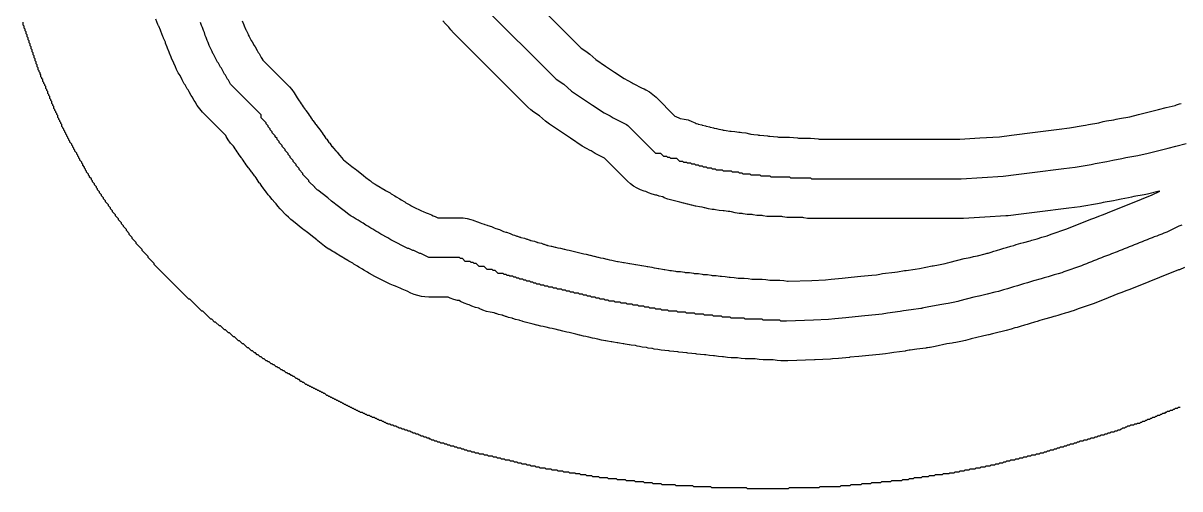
# Model space of a CAD drawing. Header units: millimetres. Extents: x 0 to 1800, y 0 to 406.
# Drawn here: x 268.9 to 385.5, y 51.5 to 98.4 of the extents above; entities that cross this region are included whole.
import ezdxf

# ---------------------------------------------------------------- set-up
doc = ezdxf.new("R2010")
doc.units = ezdxf.units.MM
for name, color, linetype in [('CENTERLINE', 1, 'Continuous'), ('GROOVE_8MM', 3, 'Continuous'), ('OUTLINE', 7, 'Continuous')]:
    doc.layers.add(name, color=color, linetype=linetype)

msp = doc.modelspace()

# ---------------------------------------------------------------- linework, layer by layer
at = {"layer": 'CENTERLINE'}
for points in [[(315.1, 100.25), (322.6, 92.75), (323.37, 92.24), (324.17, 91.54), (325.38, 90.73), (325.68, 90.53), (325.98, 90.33), (326.28, 90.13), (327.45, 89.35), (328.05, 89.05), (328.35, 88.85), (329.49, 88.28), (329.69, 88.18), (329.85, 88.1), (332.64, 85.31), (333.14, 85.31), (333.44, 85.01), (333.74, 85.01), (333.84, 84.91), (334.04, 84.91), (334.14, 84.81), (334.74, 84.81), (335.04, 84.51), (335.34, 84.51), (335.44, 84.41), (335.74, 84.41), (335.84, 84.31), (336.14, 84.31), (336.24, 84.21), (336.54, 84.21), (336.64, 84.11), (336.94, 84.11), (337.04, 84.01), (337.34, 84.01), (337.44, 83.91), (337.74, 83.91), (337.84, 83.81), (338.24, 83.81), (338.34, 83.71), (338.64, 83.71), (338.74, 83.61), (339.34, 83.61), (339.44, 83.51), (340.24, 83.51), (340.34, 83.41), (340.94, 83.41), (341.04, 83.31), (341.34, 83.31), (341.44, 83.21), (342.14, 83.21), (342.24, 83.11), (343.14, 83.11), (343.24, 83.01), (344.14, 83.01), (344.24, 82.91), (346.14, 82.91), (346.24, 82.81), (348.24, 82.81), (348.34, 82.71), (363.42, 82.71), (365.55, 82.84), (367.67, 82.97), (368.98, 83.14), (369.78, 83.24), (370.58, 83.34), (371.38, 83.44), (372.98, 83.64), (373.78, 83.74), (374.92, 83.88), (376.52, 84.15), (376.92, 84.25), (378.12, 84.45), (378.72, 84.6), (379.62, 84.75), (380.02, 84.85), (381.22, 85.05), (382.27, 85.31), (383.07, 85.51), (383.47, 85.61), (383.87, 85.71), (384.27, 85.81), (385.07, 86.01), (386.1, 86.27)], [(385.66, 78.06), (385.36, 77.96), (384.16, 77.36), (383.86, 77.26), (383.66, 77.16), (383.36, 77.06), (383.16, 76.96), (382.86, 76.86), (382.66, 76.76), (382.36, 76.66), (382.16, 76.56), (381.86, 76.46), (381.66, 76.36), (381.36, 76.26), (381.16, 76.16), (380.86, 76.06), (380.66, 75.96), (380.36, 75.86), (380.16, 75.76), (379.86, 75.66), (379.66, 75.56), (379.36, 75.46), (379.16, 75.36), (378.56, 75.16), (378.36, 75.06), (377.76, 74.86), (377.56, 74.76), (377.26, 74.66), (377.06, 74.56), (376.76, 74.46), (376.56, 74.36), (376.26, 74.26), (376.06, 74.16), (375.76, 74.06), (375.56, 73.96), (373.76, 73.36), (373.56, 73.26), (373.2, 73.14), (372.8, 73.04), (372.2, 72.84), (371.8, 72.74), (371.5, 72.64), (370.7, 72.44), (370.1, 72.24), (369.7, 72.14), (369.1, 71.94), (368.7, 71.84), (368.1, 71.64), (367.7, 71.54), (367.18, 71.37), (366.81, 71.3), (366.03, 71.1), (365.63, 71), (365.23, 70.9), (365.21, 70.9), (364.71, 70.8), (363.3, 70.44), (363.08, 70.37), (362.61, 70.28), (362.11, 70.18), (361.87, 70.13), (361.27, 70.03), (360.01, 69.78), (359.51, 69.68), (359.46, 69.67), (359.37, 69.65), (358.38, 69.53), (357.63, 69.41), (357.27, 69.35), (356.01, 69.2), (355.45, 69.08), (354.8, 69.03), (353.73, 68.92), (352.73, 68.82), (351.8, 68.73), (350.7, 68.63), (350.06, 68.56), (348.53, 68.49), (345.83, 68.4), (345.26, 68.4), (345.16, 68.5), (343.46, 68.5), (343.36, 68.6), (341.66, 68.6), (341.56, 68.7), (340.26, 68.7), (340.16, 68.8), (339.36, 68.8), (339.26, 68.9), (338.46, 68.9), (338.36, 69), (337.56, 69), (337.46, 69.1), (336.66, 69.1), (336.56, 69.2), (335.76, 69.2), (335.66, 69.3), (334.86, 69.3), (334.76, 69.4), (333.96, 69.4), (333.86, 69.5), (333.26, 69.5), (333.16, 69.6), (332.66, 69.6), (332.56, 69.7), (332.06, 69.7), (331.96, 69.8), (331.56, 69.8), (331.46, 69.9), (330.96, 69.9), (330.86, 70), (330.36, 70), (330.26, 70.1), (329.76, 70.1), (329.66, 70.2), (329.16, 70.2), (329.06, 70.3), (328.56, 70.3), (328.46, 70.4), (327.96, 70.4), (327.86, 70.5), (327.56, 70.5), (327.46, 70.6), (327.06, 70.6), (326.96, 70.7), (326.66, 70.7), (326.56, 70.8), (326.16, 70.8), (326.06, 70.9), (325.76, 70.9), (325.66, 71), (325.36, 71), (325.26, 71.1), (324.96, 71.1), (324.86, 71.2), (324.46, 71.2), (324.36, 71.3), (324.06, 71.3), (323.96, 71.4), (323.66, 71.4), (323.56, 71.5), (323.26, 71.5), (323.16, 71.6), (322.76, 71.6), (322.66, 71.7), (322.36, 71.7), (322.26, 71.8), (321.86, 71.8), (321.76, 71.9), (321.46, 71.9), (321.36, 72), (321.06, 72), (320.96, 72.1), (320.66, 72.1), (320.56, 72.2), (320.36, 72.2), (320.26, 72.3), (320.06, 72.3), (319.96, 72.4), (319.66, 72.4), (319.56, 72.5), (319.36, 72.5), (319.26, 72.6), (318.96, 72.6), (318.86, 72.7), (318.66, 72.7), (318.56, 72.8), (318.36, 72.8), (318.26, 72.9), (317.96, 72.9), (317.86, 73), (317.66, 73), (317.56, 73.1), (317.36, 73.1), (317.26, 73.2), (316.76, 73.2), (316.46, 73.5), (316.26, 73.5), (316.16, 73.6), (315.66, 73.6), (315.36, 73.9), (314.86, 73.9), (314.56, 74.2), (314.36, 74.2), (314.26, 74.3), (314.06, 74.3), (313.96, 74.4), (313.46, 74.4), (313.16, 74.7), (312.96, 74.7), (312.86, 74.8), (309.77, 74.8), (308.97, 75.2), (308.87, 75.2), (308.27, 75.5), (308.17, 75.5), (307.77, 75.7), (307.67, 75.7), (307.07, 76), (307.07, 76), (306.61, 76.23), (306.41, 76.33), (306.21, 76.43), (306.01, 76.53), (305.95, 76.56), (305.65, 76.76), (305.45, 76.86), (305.15, 77.06), (304.95, 77.16), (304.65, 77.36), (304.45, 77.46), (304.15, 77.66), (303.95, 77.76), (303.65, 77.96), (303.45, 78.06), (303.15, 78.26), (302.95, 78.36), (302.65, 78.56), (302.45, 78.66), (302.15, 78.86), (301.95, 78.96), (301.92, 78.98), (301.77, 79.08), (301.39, 79.38), (300.99, 79.68), (300.69, 79.92), (299.99, 80.48), (299.59, 80.79), (298.59, 81.59), (298.54, 81.62), (298.3, 81.84), (298.3, 81.86), (297.7, 82.46), (297.7, 82.56), (297.1, 83.16), (297.1, 83.26), (296.7, 83.66), (296.7, 83.76), (296.4, 84.06), (296.4, 84.16), (296.1, 84.46), (296.1, 84.56), (295.8, 84.86), (295.8, 84.96), (295.6, 85.16), (295.6, 85.26), (295.3, 85.56), (295.3, 85.66), (295, 85.96), (295, 86.06), (294.7, 86.36), (294.7, 86.46), (294.5, 86.66), (294.5, 86.76), (294.3, 86.96), (294.3, 87.06), (294, 87.36), (294, 87.46), (293.8, 87.66), (293.8, 87.76), (293.6, 87.96), (293.6, 88.06), (293.4, 88.26), (293.4, 88.36), (292.9, 88.86), (292.9, 89.16), (289.8, 92.25), (289.6, 92.65), (289.5, 92.75), (289.3, 93.15), (289.2, 93.25), (288.9, 93.85), (288.8, 93.95), (288.6, 94.35), (288.5, 94.45), (288.1, 95.25), (288.03, 95.33), (287.96, 95.55), (287.66, 96.15), (287.56, 96.45), (287.46, 96.65), (287.36, 96.95), (287.26, 97.15), (287.16, 97.45), (287.06, 97.65), (286.96, 97.95), (286.86, 98.15), (286.76, 98.45)]]:
    msp.add_lwpolyline(points, dxfattribs=at)
at = {"layer": 'GROOVE_8MM'}
for points in [[(318.4, 102.6), (325.15, 95.86), (325.59, 95.57), (326, 95.25), (326.6, 94.72), (327.6, 94.06), (327.9, 93.86), (328.2, 93.66), (328.5, 93.46), (329.46, 92.82), (329.84, 92.63), (330.27, 92.38), (330.36, 92.32), (331.28, 91.86), (331.48, 91.76), (331.64, 91.68), (332.01, 91.47), (332.36, 91.22), (332.68, 90.93), (334.57, 89.04), (334.67, 89), (335.03, 88.84), (335.1, 88.79), (335.13, 88.79), (335.52, 88.73), (335.9, 88.64), (336.27, 88.5), (336.63, 88.34), (336.72, 88.28), (336.9, 88.24), (336.91, 88.23), (336.92, 88.23), (337.3, 88.14), (337.31, 88.13), (337.32, 88.13), (337.7, 88.04), (337.71, 88.03), (337.72, 88.03), (338.1, 87.94), (338.11, 87.93), (338.12, 87.93), (338.5, 87.84), (338.51, 87.83), (338.52, 87.83), (338.78, 87.77), (339.02, 87.73), (339.4, 87.64), (339.41, 87.63), (339.42, 87.63), (339.56, 87.6), (339.73, 87.59), (340.12, 87.53), (340.22, 87.51), (340.24, 87.51), (340.63, 87.49), (341.02, 87.43), (341.16, 87.4), (341.33, 87.39), (341.72, 87.33), (342.1, 87.24), (342.11, 87.23), (342.12, 87.23), (342.23, 87.2), (342.53, 87.19), (342.92, 87.13), (343.02, 87.11), (343.14, 87.11), (343.53, 87.09), (343.92, 87.03), (344.02, 87.01), (344.14, 87.01), (344.53, 86.99), (344.92, 86.93), (345.02, 86.91), (346.14, 86.91), (346.53, 86.89), (346.92, 86.83), (347.02, 86.81), (348.24, 86.81), (348.63, 86.79), (349.02, 86.73), (349.12, 86.71), (363.3, 86.71), (365.3, 86.83), (367.29, 86.96), (368.49, 87.11), (369.29, 87.21), (370.09, 87.31), (370.89, 87.41), (372.49, 87.61), (373.29, 87.71), (374.35, 87.84), (375.71, 88.07), (375.95, 88.13), (376.27, 88.19), (377.31, 88.37), (377.75, 88.48), (378.07, 88.54), (378.81, 88.67), (379.05, 88.73), (379.37, 88.79), (380.41, 88.97), (381.3, 89.19), (382.1, 89.39), (382.5, 89.49), (382.9, 89.59), (383.3, 89.69), (384.1, 89.89), (384.98, 90.11), (385.13, 90.16), (385.43, 90.25), (385.6, 90.29)], [(385.94, 73.78), (385.42, 73.57), (385.33, 73.54), (384.92, 73.37), (384.83, 73.34), (384.42, 73.17), (384.33, 73.14), (383.92, 72.97), (383.83, 72.94), (383.42, 72.77), (383.33, 72.74), (382.92, 72.57), (382.83, 72.54), (382.42, 72.37), (382.33, 72.34), (381.92, 72.17), (381.83, 72.14), (381.42, 71.97), (381.33, 71.94), (380.92, 71.77), (380.83, 71.74), (380.42, 71.57), (380.03, 71.44), (379.62, 71.27), (379.23, 71.14), (378.82, 70.97), (378.73, 70.94), (378.32, 70.77), (378.23, 70.74), (377.82, 70.57), (377.73, 70.54), (377.32, 70.37), (377.23, 70.34), (376.82, 70.17), (375.23, 69.64), (374.82, 69.47), (374.47, 69.35), (374.17, 69.26), (373.92, 69.2), (373.47, 69.05), (373.17, 68.96), (372.92, 68.9), (372.77, 68.85), (372.47, 68.76), (371.82, 68.6), (371.37, 68.45), (371.07, 68.36), (370.82, 68.3), (370.37, 68.15), (370.07, 68.06), (369.82, 68), (369.37, 67.85), (369.07, 67.76), (368.82, 67.7), (368.45, 67.58), (367.96, 67.45), (367.69, 67.39), (367, 67.22), (366.6, 67.12), (366.2, 67.02), (366.18, 67.02), (366, 66.97), (365.59, 66.89), (364.42, 66.6), (364.35, 66.58), (363.86, 66.45), (363.39, 66.35), (362.89, 66.25), (362.66, 66.21), (362.53, 66.18), (361.99, 66.09), (360.79, 65.85), (360.29, 65.75), (360.25, 65.74), (360.03, 65.71), (359.94, 65.69), (359.87, 65.68), (358.95, 65.57), (358.29, 65.46), (358.2, 65.45), (357.84, 65.39), (357.77, 65.38), (356.65, 65.24), (356.24, 65.16), (355.81, 65.1), (355.18, 65.04), (354.13, 64.94), (353.13, 64.84), (352.2, 64.75), (352.17, 64.74), (351.08, 64.64), (350.46, 64.58), (350.25, 64.57), (348.72, 64.49), (348.66, 64.49), (345.96, 64.4), (345.83, 64.4), (345.26, 64.4), (344.87, 64.42), (344.48, 64.48), (344.38, 64.5), (343.46, 64.5), (343.07, 64.52), (342.68, 64.58), (342.58, 64.6), (341.66, 64.6), (341.27, 64.62), (340.88, 64.68), (340.78, 64.7), (340.26, 64.7), (339.87, 64.72), (339.48, 64.78), (339.38, 64.8), (339.36, 64.8), (338.97, 64.82), (338.58, 64.88), (338.48, 64.9), (338.46, 64.9), (338.07, 64.92), (337.68, 64.98), (337.58, 65), (337.56, 65), (337.17, 65.02), (336.78, 65.08), (336.68, 65.1), (336.66, 65.1), (336.27, 65.12), (335.88, 65.18), (335.78, 65.2), (335.76, 65.2), (335.37, 65.22), (334.98, 65.28), (334.88, 65.3), (334.86, 65.3), (334.47, 65.32), (334.08, 65.38), (333.98, 65.4), (333.96, 65.4), (333.57, 65.42), (333.18, 65.48), (333.04, 65.51), (332.87, 65.52), (332.48, 65.58), (332.32, 65.62), (332.27, 65.62), (331.88, 65.68), (331.72, 65.72), (331.67, 65.72), (331.28, 65.78), (331.02, 65.84), (330.78, 65.88), (330.62, 65.92), (330.57, 65.92), (330.18, 65.98), (330.02, 66.02), (329.97, 66.02), (329.58, 66.08), (329.42, 66.12), (329.37, 66.12), (328.98, 66.18), (328.82, 66.22), (328.77, 66.22), (328.38, 66.28), (328.22, 66.32), (328.17, 66.32), (327.78, 66.38), (327.62, 66.42), (327.57, 66.42), (327.18, 66.48), (326.8, 66.57), (326.79, 66.58), (326.78, 66.58), (326.52, 66.64), (326.28, 66.68), (325.9, 66.77), (325.89, 66.78), (325.88, 66.78), (325.62, 66.84), (325.38, 66.88), (325, 66.97), (324.99, 66.98), (324.98, 66.98), (324.6, 67.07), (324.59, 67.08), (324.58, 67.08), (324.2, 67.17), (324.19, 67.18), (324.18, 67.18), (323.92, 67.24), (323.68, 67.28), (323.3, 67.37), (323.29, 67.38), (323.28, 67.38), (322.9, 67.47), (322.89, 67.48), (322.88, 67.48), (322.5, 67.57), (322.49, 67.58), (322.48, 67.58), (322.22, 67.64), (321.98, 67.68), (321.6, 67.77), (321.59, 67.78), (321.58, 67.78), (321.32, 67.84), (321.08, 67.88), (320.7, 67.97), (320.69, 67.98), (320.68, 67.98), (320.3, 68.07), (320.29, 68.08), (320.28, 68.08), (319.9, 68.17), (319.89, 68.18), (319.88, 68.18), (319.5, 68.27), (319.26, 68.36), (319.2, 68.37), (318.96, 68.46), (318.9, 68.47), (318.89, 68.48), (318.88, 68.48), (318.5, 68.57), (318.26, 68.66), (318.2, 68.67), (318.19, 68.68), (318.18, 68.68), (317.8, 68.77), (317.56, 68.86), (317.5, 68.87), (317.26, 68.96), (317.2, 68.97), (317.19, 68.98), (317.18, 68.98), (316.8, 69.07), (316.56, 69.16), (316.5, 69.17), (316.36, 69.22), (315.98, 69.28), (315.6, 69.37), (315.23, 69.51), (314.87, 69.67), (314.86, 69.68), (314.5, 69.77), (314.13, 69.91), (313.86, 70.03), (313.7, 70.07), (313.33, 70.21), (312.97, 70.37), (312.84, 70.45), (312.68, 70.48), (312.3, 70.57), (311.93, 70.71), (311.72, 70.8), (309.77, 70.8), (309.39, 70.82), (309.03, 70.87), (308.67, 70.96), (308.32, 71.07), (307.98, 71.22), (307.6, 71.41), (307.42, 71.47), (307.08, 71.62), (306.9, 71.71), (306.72, 71.77), (306.42, 71.91), (306.22, 71.97), (305.88, 72.12), (305.28, 72.42), (305.28, 72.42), (304.82, 72.65), (304.62, 72.75), (304.42, 72.85), (304.22, 72.95), (304.16, 72.98), (303.73, 73.23), (303.61, 73.31), (303.23, 73.53), (303.11, 73.61), (302.73, 73.83), (302.61, 73.91), (302.23, 74.13), (302.11, 74.21), (301.73, 74.43), (301.61, 74.51), (301.23, 74.73), (301.11, 74.81), (300.73, 75.03), (300.61, 75.11), (300.23, 75.33), (300.11, 75.41), (299.73, 75.63), (299.7, 75.65), (299.55, 75.75), (299.27, 75.95), (298.94, 76.22), (298.59, 76.49), (298.49, 76.56), (298.19, 76.8), (297.54, 77.32), (297.19, 77.59), (297.09, 77.66), (296.14, 78.42), (296.14, 78.42), (295.88, 78.63), (295.64, 78.85), (295.41, 79.07), (294.81, 79.69), (294.56, 79.98), (294.4, 80.2), (294.27, 80.33), (294, 80.62), (293.77, 80.94), (293.77, 80.94), (293.6, 81.12), (293.37, 81.44), (293.35, 81.47), (293.3, 81.52), (293.07, 81.84), (293.05, 81.87), (293, 81.92), (292.77, 82.24), (292.75, 82.27), (292.7, 82.32), (292.47, 82.64), (292.38, 82.8), (292.27, 82.94), (292.25, 82.97), (292.2, 83.02), (291.97, 83.34), (291.95, 83.37), (291.9, 83.42), (291.67, 83.74), (291.65, 83.77), (291.6, 83.82), (291.37, 84.14), (291.28, 84.3), (291.17, 84.44), (291.08, 84.6), (290.97, 84.74), (290.95, 84.77), (290.9, 84.82), (290.67, 85.14), (290.58, 85.3), (290.47, 85.44), (290.38, 85.6), (290.27, 85.74), (290.18, 85.9), (290.1, 86.01), (290.07, 86.03), (289.8, 86.32), (289.57, 86.64), (289.37, 86.98), (289.32, 87.08), (286.98, 89.43), (286.69, 89.75), (286.44, 90.09), (286.23, 90.47), (286.22, 90.48), (286.14, 90.59), (285.93, 90.97), (285.92, 90.98), (285.84, 91.09), (285.63, 91.47), (285.52, 91.68), (285.44, 91.79), (285.23, 92.17), (285.22, 92.18), (285.14, 92.29), (284.93, 92.67), (284.71, 93.11), (284.53, 93.39), (284.37, 93.72), (284.26, 93.99), (284.08, 94.36), (283.86, 94.88), (283.83, 94.97), (283.66, 95.38), (283.63, 95.47), (283.46, 95.88), (283.43, 95.97), (283.26, 96.38), (283.23, 96.47), (283.06, 96.88), (283.05, 96.91), (282.98, 97.06), (282.76, 97.58), (282.73, 97.67), (282.56, 98.08), (282.55, 98.11), (282.48, 98.26), (282.26, 98.78)], [(290.98, 98.63), (291.15, 98.21), (291.18, 98.13), (291.35, 97.71), (291.36, 97.68), (291.54, 97.34), (291.59, 97.21), (291.68, 97.04), (291.89, 96.63), (291.97, 96.52), (292.18, 96.14), (292.19, 96.13), (292.27, 96.02), (292.48, 95.64), (292.59, 95.43), (292.67, 95.32), (292.88, 94.94), (292.89, 94.93), (292.97, 94.82), (293.06, 94.65), (295.73, 91.99), (295.99, 91.7), (296.22, 91.38), (296.42, 91.05), (296.5, 90.88), (296.72, 90.58), (296.82, 90.43), (296.92, 90.28), (297.02, 90.13), (297.12, 89.98), (297.22, 89.83), (297.32, 89.68), (297.34, 89.65), (297.39, 89.6), (297.62, 89.28), (297.72, 89.13), (297.82, 88.98), (297.92, 88.83), (298.02, 88.68), (298.04, 88.65), (298.09, 88.6), (298.32, 88.28), (298.34, 88.25), (298.39, 88.2), (298.62, 87.88), (298.64, 87.85), (298.69, 87.8), (298.92, 87.48), (299.02, 87.33), (299.12, 87.18), (299.14, 87.15), (299.19, 87.1), (299.42, 86.78), (299.44, 86.75), (299.49, 86.7), (299.72, 86.38), (299.74, 86.35), (299.79, 86.3), (300.02, 85.98), (300.03, 85.98), (300.19, 85.8), (300.4, 85.52), (300.53, 85.39), (300.79, 85.1), (301, 84.82), (301.13, 84.69), (301.17, 84.64), (302.04, 83.95), (302.39, 83.69), (302.49, 83.61), (303.19, 83.04), (303.44, 82.85), (303.79, 82.59), (303.89, 82.51), (304.08, 82.36), (304.37, 82.19), (304.48, 82.11), (304.87, 81.89), (304.98, 81.81), (305.37, 81.59), (305.48, 81.51), (305.87, 81.29), (305.98, 81.21), (306.37, 80.99), (306.48, 80.91), (306.87, 80.69), (306.98, 80.61), (307.37, 80.39), (307.48, 80.31), (307.87, 80.09), (307.96, 80.03), (308, 80.01), (308.2, 79.91), (308.4, 79.81), (308.85, 79.58), (309.03, 79.49), (309.22, 79.43), (309.51, 79.3), (309.72, 79.23), (310.05, 79.08), (310.23, 78.99), (310.42, 78.93), (310.7, 78.8), (312.86, 78.8), (313.25, 78.78), (313.64, 78.72), (314.02, 78.63), (314.25, 78.55), (314.32, 78.53), (314.69, 78.4), (314.96, 78.27), (315.12, 78.23), (315.35, 78.15), (315.42, 78.13), (315.65, 78.05), (315.72, 78.03), (316.09, 77.9), (316.36, 77.77), (316.52, 77.73), (316.89, 77.6), (317.16, 77.47), (317.32, 77.43), (317.55, 77.35), (317.62, 77.33), (317.99, 77.2), (318.26, 77.07), (318.42, 77.03), (318.65, 76.95), (318.72, 76.93), (318.95, 76.85), (319.02, 76.83), (319.03, 76.83), (319.04, 76.82), (319.42, 76.73), (319.65, 76.65), (319.72, 76.63), (319.95, 76.55), (320.02, 76.53), (320.03, 76.53), (320.04, 76.52), (320.42, 76.43), (320.65, 76.35), (320.72, 76.33), (320.73, 76.33), (320.74, 76.32), (321.12, 76.23), (321.35, 76.15), (321.42, 76.13), (321.65, 76.05), (321.72, 76.03), (321.73, 76.03), (321.74, 76.02), (322.12, 75.93), (322.13, 75.93), (322.14, 75.92), (322.52, 75.83), (322.53, 75.83), (322.54, 75.82), (322.79, 75.76), (323.04, 75.72), (323.42, 75.63), (323.43, 75.63), (323.44, 75.62), (323.69, 75.56), (323.94, 75.52), (324.32, 75.43), (324.33, 75.43), (324.34, 75.42), (324.72, 75.33), (324.73, 75.33), (324.74, 75.32), (325.12, 75.23), (325.13, 75.23), (325.14, 75.22), (325.39, 75.16), (325.64, 75.12), (326.02, 75.03), (326.03, 75.03), (326.04, 75.02), (326.42, 74.93), (326.43, 74.93), (326.44, 74.92), (326.82, 74.83), (326.83, 74.83), (326.84, 74.82), (327.09, 74.76), (327.34, 74.72), (327.72, 74.63), (327.73, 74.63), (327.74, 74.62), (327.99, 74.56), (328.24, 74.52), (328.62, 74.43), (328.63, 74.43), (328.64, 74.42), (328.8, 74.39), (328.85, 74.38), (329.24, 74.32), (329.4, 74.29), (329.45, 74.28), (329.84, 74.22), (330, 74.19), (330.05, 74.18), (330.44, 74.12), (330.6, 74.09), (330.65, 74.08), (331.04, 74.02), (331.2, 73.99), (331.25, 73.98), (331.64, 73.92), (331.8, 73.89), (331.85, 73.88), (332.24, 73.82), (332.49, 73.76), (332.74, 73.72), (332.9, 73.69), (332.95, 73.68), (333.34, 73.62), (333.5, 73.59), (333.55, 73.58), (333.94, 73.52), (334.07, 73.49), (334.25, 73.48), (334.64, 73.42), (334.73, 73.4), (334.76, 73.4), (335.15, 73.38), (335.54, 73.32), (335.63, 73.3), (335.66, 73.3), (336.05, 73.28), (336.44, 73.22), (336.53, 73.2), (336.56, 73.2), (336.95, 73.18), (337.34, 73.12), (337.43, 73.1), (337.46, 73.1), (337.85, 73.08), (338.24, 73.02), (338.33, 73), (338.36, 73), (338.75, 72.98), (339.14, 72.92), (339.23, 72.9), (339.26, 72.9), (339.65, 72.88), (340.04, 72.82), (340.13, 72.8), (340.16, 72.8), (340.55, 72.78), (340.94, 72.72), (341.03, 72.7), (341.56, 72.7), (341.95, 72.68), (342.34, 72.62), (342.43, 72.6), (343.36, 72.6), (343.75, 72.58), (344.14, 72.52), (344.23, 72.5), (345.16, 72.5), (345.55, 72.48), (345.94, 72.42), (346, 72.41), (348.37, 72.49), (349.77, 72.55), (350.31, 72.61), (350.34, 72.61), (351.42, 72.71), (352.33, 72.8), (353.33, 72.9), (354.41, 73.01), (354.44, 73.01), (354.88, 73.05), (355.22, 73.12), (355.51, 73.17), (356.74, 73.32), (357.02, 73.36), (357.72, 73.48), (357.88, 73.5), (358.8, 73.61), (359.22, 73.7), (360.49, 73.95), (360.61, 73.97), (361.15, 74.06), (361.32, 74.1), (361.82, 74.2), (362.06, 74.25), (362.33, 74.32), (363.74, 74.68), (363.92, 74.72), (364.35, 74.8), (364.66, 74.88), (365.06, 74.98), (365.84, 75.18), (366.03, 75.22), (366.15, 75.24), (366.44, 75.34), (366.73, 75.42), (366.98, 75.49), (367.44, 75.64), (367.73, 75.72), (367.98, 75.79), (368.44, 75.94), (368.73, 76.02), (368.98, 76.09), (369.44, 76.24), (369.73, 76.32), (370.38, 76.49), (370.54, 76.54), (370.83, 76.62), (371.08, 76.69), (371.54, 76.84), (371.83, 76.92), (372.08, 76.99), (372.49, 77.16), (374.08, 77.69), (374.49, 77.86), (374.58, 77.89), (374.99, 78.06), (375.08, 78.09), (375.49, 78.26), (375.58, 78.29), (375.99, 78.46), (376.08, 78.49), (376.49, 78.66), (376.88, 78.79), (377.29, 78.96), (377.68, 79.09), (378.09, 79.26), (378.18, 79.29), (378.59, 79.46), (378.68, 79.49), (379.09, 79.66), (379.18, 79.69), (379.59, 79.86), (379.68, 79.89), (380.09, 80.06), (380.18, 80.09), (380.59, 80.26), (380.68, 80.29), (381.09, 80.46), (381.18, 80.49), (381.59, 80.66), (381.68, 80.69), (382.09, 80.86), (382.18, 80.89), (382.59, 81.06), (382.62, 81.07), (383.45, 81.48), (383.24, 81.43), (382.19, 81.17), (381.88, 81.1), (380.84, 80.93), (380.59, 80.87), (380.28, 80.8), (379.54, 80.68), (379.09, 80.57), (378.78, 80.5), (377.74, 80.33), (377.49, 80.27), (377.18, 80.2), (375.58, 79.93), (375.42, 79.91), (374.28, 79.77), (373.48, 79.67), (371.88, 79.47), (371.08, 79.37), (370.28, 79.27), (369.48, 79.17), (368.16, 79), (367.92, 78.98), (365.8, 78.85), (363.67, 78.72), (363.42, 78.71), (348.34, 78.71), (347.95, 78.73), (347.56, 78.78), (347.47, 78.81), (346.24, 78.81), (345.85, 78.83), (345.46, 78.88), (345.37, 78.91), (344.24, 78.91), (343.85, 78.93), (343.46, 78.98), (343.37, 79.01), (343.24, 79.01), (342.85, 79.03), (342.46, 79.08), (342.37, 79.11), (342.24, 79.11), (341.85, 79.13), (341.46, 79.18), (341.35, 79.21), (341.05, 79.23), (340.66, 79.28), (340.28, 79.38), (340.27, 79.38), (340.26, 79.38), (340.13, 79.42), (339.95, 79.43), (339.56, 79.48), (339.47, 79.51), (339.44, 79.51), (339.05, 79.53), (338.66, 79.58), (338.53, 79.62), (338.35, 79.63), (337.96, 79.68), (337.58, 79.78), (337.57, 79.78), (337.56, 79.78), (337.31, 79.85), (337.06, 79.88), (336.68, 79.98), (336.67, 79.98), (336.66, 79.98), (336.28, 80.08), (336.27, 80.08), (336.26, 80.08), (335.88, 80.18), (335.87, 80.18), (335.86, 80.18), (335.48, 80.28), (335.47, 80.28), (335.46, 80.28), (335.08, 80.38), (335.07, 80.38), (335.06, 80.38), (334.68, 80.48), (334.67, 80.48), (334.66, 80.48), (334.28, 80.58), (334.27, 80.58), (334.26, 80.58), (333.88, 80.68), (333.51, 80.81), (333.35, 80.89), (332.98, 80.98), (332.75, 81.06), (332.68, 81.08), (332.67, 81.08), (332.66, 81.08), (332.28, 81.18), (331.91, 81.31), (331.64, 81.44), (331.48, 81.48), (331.11, 81.61), (330.76, 81.78), (330.42, 81.98), (330.1, 82.22), (329.81, 82.48), (327.48, 84.81), (326.56, 85.27), (326.13, 85.52), (326.04, 85.58), (325.66, 85.77), (325.23, 86.02), (324.06, 86.8), (323.76, 87), (323.46, 87.2), (323.16, 87.4), (321.95, 88.21), (321.53, 88.53), (320.93, 89.06), (320.38, 89.42), (320.06, 89.66), (319.77, 89.92), (312.27, 97.42), (312.01, 97.71), (311.8, 97.99), (311.47, 98.32), (311.21, 98.61)]]:
    msp.add_lwpolyline(points, dxfattribs=at)
at = {"layer": 'OUTLINE'}
msp.add_lwpolyline([(385.5, 59.7), (385.3, 59.7), (385.2, 59.6), (385, 59.6), (384.9, 59.5), (384.8, 59.5), (384.7, 59.4), (384.5, 59.4), (384.4, 59.3), (384.2, 59.3), (384.1, 59.2), (384, 59.2), (383.9, 59.1), (383.7, 59.1), (383.6, 59), (383.5, 59), (383.4, 58.9), (383.2, 58.9), (383.1, 58.8), (383, 58.8), (382.9, 58.7), (382.7, 58.7), (382.6, 58.6), (382.5, 58.6), (382.4, 58.5), (382.2, 58.5), (382.1, 58.4), (382, 58.4), (381.9, 58.3), (381.7, 58.3), (381.6, 58.2), (381.5, 58.2), (381.4, 58.1), (381.2, 58.1), (381.1, 58), (380.9, 58), (380.8, 57.9), (380.5, 57.9), (380.4, 57.8), (380.2, 57.8), (380.1, 57.7), (380, 57.7), (379.9, 57.6), (379.7, 57.6), (379.6, 57.5), (379.5, 57.5), (379.4, 57.4), (379.2, 57.4), (379.1, 57.3), (378.9, 57.3), (378.8, 57.2), (378.5, 57.2), (378.4, 57.1), (378.2, 57.1), (378.1, 57), (377.9, 57), (377.8, 56.9), (377.5, 56.9), (377.4, 56.8), (377.2, 56.8), (377.1, 56.7), (376.9, 56.7), (376.8, 56.6), (376.5, 56.6), (376.4, 56.5), (376.2, 56.5), (376.1, 56.4), (375.8, 56.4), (375.7, 56.3), (375.4, 56.3), (375.3, 56.2), (375.1, 56.2), (375, 56.1), (374.8, 56.1), (374.7, 56), (374.4, 56), (374.3, 55.9), (374.1, 55.9), (374, 55.8), (373.8, 55.8), (373.7, 55.7), (373.4, 55.7), (373.3, 55.6), (373.1, 55.6), (373, 55.5), (372.8, 55.5), (372.7, 55.4), (372.4, 55.4), (372.3, 55.3), (372.1, 55.3), (372, 55.2), (371.8, 55.2), (371.7, 55.1), (371.4, 55.1), (371.3, 55), (371, 55), (370.9, 54.9), (370.5, 54.9), (370.4, 54.8), (370.1, 54.8), (370, 54.7), (369.7, 54.7), (369.6, 54.6), (369.3, 54.6), (369.2, 54.5), (368.9, 54.5), (368.8, 54.4), (368.4, 54.4), (368.3, 54.3), (368, 54.3), (367.9, 54.2), (367.7, 54.2), (367.6, 54.1), (367.3, 54.1), (367.2, 54), (366.9, 54), (366.8, 53.9), (366.4, 53.9), (366.3, 53.8), (365.9, 53.8), (365.8, 53.7), (365.4, 53.7), (365.3, 53.6), (364.9, 53.6), (364.8, 53.5), (364.3, 53.5), (364.2, 53.4), (363.8, 53.4), (363.7, 53.3), (363.3, 53.3), (363.2, 53.2), (362.8, 53.2), (362.7, 53.1), (362.3, 53.1), (362.2, 53), (361.6, 53), (361.5, 52.9), (360.8, 52.9), (360.7, 52.8), (360.2, 52.8), (360.1, 52.7), (359.5, 52.7), (359.4, 52.6), (358.7, 52.6), (358.6, 52.5), (358.2, 52.5), (358.1, 52.4), (357.5, 52.4), (357.4, 52.3), (356.4, 52.3), (356.3, 52.2), (355.4, 52.2), (355.3, 52.1), (354.4, 52.1), (354.3, 52), (353.4, 52), (353.3, 51.9), (352.3, 51.9), (352.2, 51.8), (351.3, 51.8), (351.2, 51.7), (349.2, 51.7), (349.1, 51.6), (346.1, 51.6), (346, 51.5), (341.9, 51.5), (341.8, 51.6), (338.3, 51.6), (338.2, 51.7), (336.5, 51.7), (336.4, 51.8), (334.7, 51.8), (334.6, 51.9), (333.3, 51.9), (333.2, 52), (332.4, 52), (332.3, 52.1), (331.5, 52.1), (331.4, 52.2), (330.6, 52.2), (330.5, 52.3), (329.7, 52.3), (329.6, 52.4), (328.8, 52.4), (328.7, 52.5), (327.9, 52.5), (327.8, 52.6), (327, 52.6), (326.9, 52.7), (326.3, 52.7), (326.2, 52.8), (325.7, 52.8), (325.6, 52.9), (325.1, 52.9), (325, 53), (324.6, 53), (324.5, 53.1), (324, 53.1), (323.9, 53.2), (323.4, 53.2), (323.3, 53.3), (322.8, 53.3), (322.7, 53.4), (322.2, 53.4), (322.1, 53.5), (321.6, 53.5), (321.5, 53.6), (321, 53.6), (320.9, 53.7), (320.6, 53.7), (320.5, 53.8), (320.1, 53.8), (320, 53.9), (319.7, 53.9), (319.6, 54), (319.2, 54), (319.1, 54.1), (318.8, 54.1), (318.7, 54.2), (318.4, 54.2), (318.3, 54.3), (318, 54.3), (317.9, 54.4), (317.5, 54.4), (317.4, 54.5), (317.1, 54.5), (317, 54.6), (316.7, 54.6), (316.6, 54.7), (316.3, 54.7), (316.2, 54.8), (315.8, 54.8), (315.7, 54.9), (315.4, 54.9), (315.3, 55), (314.9, 55), (314.8, 55.1), (314.5, 55.1), (314.4, 55.2), (314.1, 55.2), (314, 55.3), (313.7, 55.3), (313.6, 55.4), (313.4, 55.4), (313.3, 55.5), (313.1, 55.5), (313, 55.6), (312.7, 55.6), (312.6, 55.7), (312.4, 55.7), (312.3, 55.8), (312, 55.8), (311.9, 55.9), (311.7, 55.9), (311.6, 56), (311.4, 56), (311.3, 56.1), (311, 56.1), (310.9, 56.2), (310.7, 56.2), (310.6, 56.3), (310.4, 56.3), (310.3, 56.4), (310.1, 56.4), (310, 56.5), (309.9, 56.5), (309.8, 56.6), (309.6, 56.6), (309.5, 56.7), (309.3, 56.7), (309.2, 56.8), (309, 56.8), (308.9, 56.9), (308.8, 56.9), (308.7, 57), (308.5, 57), (308.4, 57.1), (308.2, 57.1), (308.1, 57.2), (308, 57.2), (307.9, 57.3), (307.7, 57.3), (307.6, 57.4), (307.4, 57.4), (307.3, 57.5), (307.1, 57.5), (307, 57.6), (306.8, 57.6), (306.7, 57.7), (306.6, 57.7), (306.5, 57.8), (306.3, 57.8), (306.2, 57.9), (306, 57.9), (305.9, 58), (305.7, 58), (305.6, 58.1), (305.5, 58.1), (305.4, 58.2), (305.3, 58.2), (305.2, 58.3), (305.1, 58.3), (305, 58.4), (304.8, 58.4), (304.7, 58.5), (304.6, 58.5), (304.5, 58.6), (304.4, 58.6), (304.3, 58.7), (304.1, 58.7), (304, 58.8), (303.9, 58.8), (303.8, 58.9), (303.6, 58.9), (303.5, 59), (303.4, 59), (303.3, 59.1), (303.2, 59.1), (303.1, 59.2), (302.9, 59.2), (302.8, 59.3), (302.7, 59.3), (302.6, 59.4), (302.5, 59.4), (302.4, 59.5), (302.3, 59.5), (302.2, 59.6), (302.1, 59.6), (302, 59.7), (301.9, 59.7), (301.8, 59.8), (301.7, 59.8), (301.6, 59.9), (301.5, 59.9), (301.4, 60), (301.3, 60), (301.2, 60.1), (301.1, 60.1), (301, 60.2), (300.9, 60.2), (300.8, 60.3), (300.7, 60.3), (300.6, 60.4), (300.5, 60.4), (300.4, 60.5), (300.3, 60.5), (300.2, 60.6), (300.1, 60.6), (300, 60.7), (299.9, 60.7), (299.8, 60.8), (299.7, 60.8), (299.6, 60.9), (299.5, 60.9), (299.3, 61.1), (299.2, 61.1), (299.1, 61.2), (299, 61.2), (298.9, 61.3), (298.8, 61.3), (298.7, 61.4), (298.6, 61.4), (298.5, 61.5), (298.4, 61.5), (298.3, 61.6), (298.2, 61.6), (298.1, 61.7), (298, 61.7), (297.9, 61.8), (297.8, 61.8), (297.7, 61.9), (297.6, 61.9), (297.5, 62), (297.4, 62), (297.2, 62.2), (297.1, 62.2), (297, 62.3), (296.9, 62.3), (296.7, 62.5), (296.6, 62.5), (296.5, 62.6), (296.4, 62.6), (296.2, 62.8), (296.1, 62.8), (296, 62.9), (295.9, 62.9), (295.7, 63.1), (295.6, 63.1), (295.5, 63.2), (295.4, 63.2), (295.2, 63.4), (295.1, 63.4), (295, 63.5), (294.9, 63.5), (294.7, 63.7), (294.6, 63.7), (294.5, 63.8), (294.4, 63.8), (294.2, 64), (294.1, 64), (294, 64.1), (293.9, 64.1), (293.7, 64.3), (293.6, 64.3), (293.5, 64.4), (293.4, 64.4), (293.2, 64.6), (293.1, 64.6), (292.9, 64.8), (292.8, 64.8), (292.6, 65), (292.5, 65), (292.3, 65.2), (292.2, 65.2), (292, 65.4), (291.9, 65.4), (291.6, 65.7), (291.5, 65.7), (291.1, 66.1), (291, 66.1), (290.7, 66.4), (290.6, 66.4), (290.2, 66.8), (290.1, 66.8), (289.7, 67.2), (289.6, 67.2), (289.3, 67.5), (289.2, 67.5), (288.8, 67.9), (288.7, 67.9), (288.3, 68.3), (288.2, 68.3), (287.9, 68.6), (287.8, 68.6), (287, 69.4), (286.9, 69.4), (285.7, 70.6), (285.6, 70.6), (282.1, 74.1), (282.1, 74.2), (281.5, 74.8), (281.5, 74.9), (280.9, 75.5), (280.9, 75.6), (280.3, 76.2), (280.3, 76.3), (279.9, 76.7), (279.9, 76.8), (279.6, 77.1), (279.6, 77.2), (279.3, 77.5), (279.3, 77.6), (279, 77.9), (279, 78), (278.8, 78.2), (278.8, 78.3), (278.5, 78.6), (278.5, 78.7), (278.2, 79), (278.2, 79.1), (277.9, 79.4), (277.9, 79.5), (277.7, 79.7), (277.7, 79.8), (277.5, 80), (277.5, 80.1), (277.2, 80.4), (277.2, 80.5), (277, 80.7), (277, 80.8), (276.8, 81), (276.8, 81.1), (276.6, 81.3), (276.6, 81.4), (276.4, 81.6), (276.4, 81.7), (276.3, 81.8), (276.3, 81.9), (276.1, 82.1), (276.1, 82.2), (275.9, 82.4), (275.9, 82.5), (275.8, 82.6), (275.8, 82.7), (275.6, 82.9), (275.6, 83), (275.5, 83.1), (275.5, 83.2), (275.3, 83.4), (275.3, 83.5), (275.2, 83.6), (275.2, 83.7), (275.1, 83.8), (275.1, 83.9), (274.9, 84.1), (274.9, 84.2), (274.8, 84.3), (274.8, 84.4), (274.6, 84.6), (274.6, 84.7), (274.5, 84.8), (274.5, 84.9), (274.4, 85), (274.4, 85.1), (274.3, 85.2), (274.3, 85.3), (274.1, 85.5), (274.1, 85.6), (274, 85.7), (274, 85.8), (273.9, 85.9), (273.9, 86), (273.8, 86.1), (273.8, 86.2), (273.6, 86.4), (273.6, 86.5), (273.5, 86.6), (273.5, 86.7), (273.4, 86.8), (273.4, 86.9), (273.3, 87), (273.3, 87.1), (273.2, 87.2), (273.2, 87.3), (273.1, 87.4), (273.1, 87.5), (273, 87.6), (273, 87.7), (272.9, 87.8), (272.9, 87.9), (272.8, 88), (272.8, 88.2), (272.7, 88.3), (272.7, 88.4), (272.6, 88.5), (272.6, 88.6), (272.5, 88.7), (272.5, 88.8), (272.4, 88.9), (272.4, 89.1), (272.3, 89.2), (272.3, 89.3), (272.2, 89.4), (272.2, 89.5), (272.1, 89.6), (272.1, 89.7), (272, 89.8), (272, 90), (271.9, 90.1), (271.9, 90.2), (271.8, 90.3), (271.8, 90.5), (271.7, 90.6), (271.7, 90.7), (271.6, 90.8), (271.6, 91), (271.5, 91.1), (271.5, 91.2), (271.4, 91.3), (271.4, 91.5), (271.3, 91.6), (271.3, 91.7), (271.2, 91.8), (271.2, 92), (271.1, 92.1), (271.1, 92.2), (271, 92.3), (271, 92.4), (270.9, 92.5), (270.9, 92.7), (270.8, 92.8), (270.8, 92.9), (270.7, 93), (270.7, 93.2), (270.6, 93.3), (270.6, 93.4), (270.5, 93.5), (270.5, 93.6), (270.4, 93.7), (270.4, 93.9), (270.3, 94), (270.3, 94.2), (270.2, 94.3), (270.2, 94.5), (270.1, 94.6), (270.1, 94.8), (270, 94.9), (270, 95.1), (269.9, 95.2), (269.9, 95.4), (269.8, 95.5), (269.8, 95.7), (269.7, 95.8), (269.7, 96), (269.6, 96.1), (269.6, 96.3), (269.5, 96.4), (269.5, 96.6), (269.4, 96.7), (269.4, 96.9), (269.3, 97), (269.3, 97.2), (269.2, 97.3), (269.2, 97.5), (269.1, 97.6), (269.1, 97.8), (269, 97.9), (269, 98.1), (268.9, 98.2), (268.9, 98.5)], dxfattribs=at)

doc.saveas('drawing.dxf')
